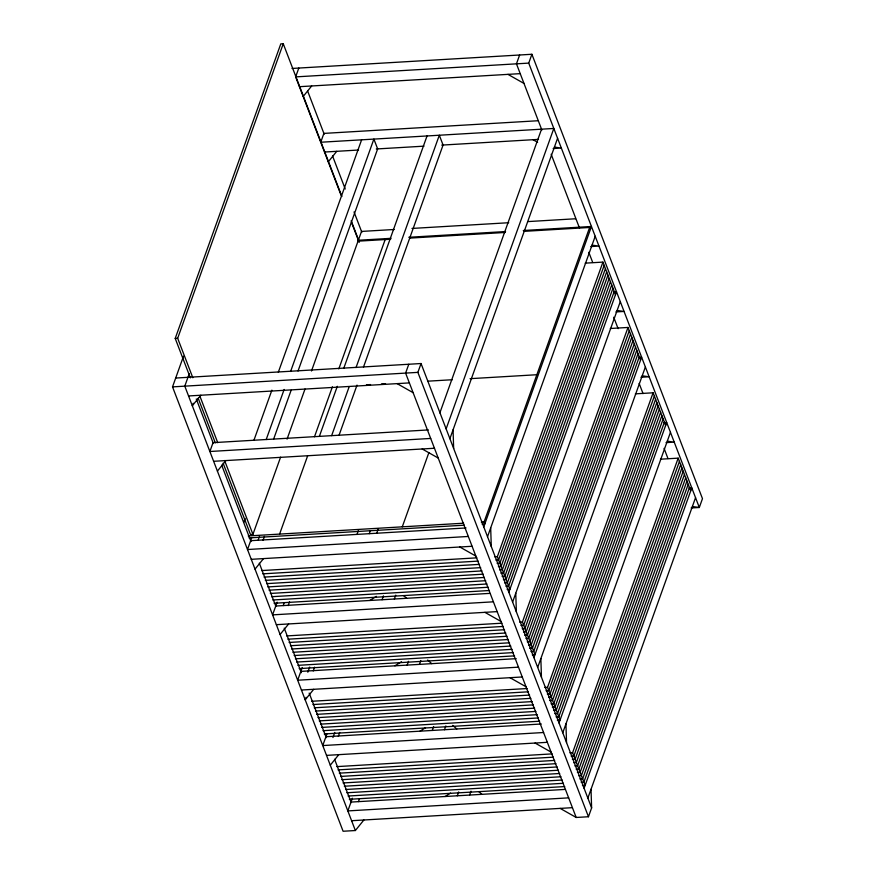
<?xml version="1.0" encoding="UTF-8"?>
<svg xmlns="http://www.w3.org/2000/svg" width="875" height="875" viewBox="0 0 875 875"><rect width="100%" height="100%" fill="white"/><g stroke="black" fill="none" stroke-linecap="round" stroke-linejoin="round"><path stroke-width="1.31" d="M190.367 377.891L175.219 338.428L280.788 43.892L283.248 43.75L341.884 196.514M192.817 377.748L177.669 338.286L283.248 43.75M363.88 819.995L355.37 830.528L343.098 831.25L172.528 386.881L183.509 356.213M189.339 373.461L184.789 386.148L355.37 830.528M341.097 195.311L295.641 76.891L298.812 68.053M193.222 403.233L192.314 405.759L200.823 395.227M253.936 440.245L271.884 390.173M278.327 372.203L361.616 139.825M266.208 439.523L284.156 389.452M290.598 371.481L373.887 139.092L377.65 148.903L298.036 371.011M243.775 522.364L245.164 518.503M273.645 439.053L291.134 390.261M251.595 538.125L247.505 549.522L468.322 536.462M223.103 463.181L250.469 534.472L252.93 534.33L280.591 457.155M287.044 439.152L305.025 388.992M311.478 370.989L361.517 231.427L394.231 229.491M258.114 540.225L259.492 536.364M263.069 540.28L264.447 536.419M279.595 534.089L307.595 455.973M314.486 436.767L332.391 386.827M338.811 368.9L385.175 239.553M319.364 436.373L337.312 386.312M343.755 368.331L427.044 135.953M331.636 435.652L349.125 386.87M356.027 367.609L439.316 135.231L443.078 145.031L363.464 367.139M277.134 602.186L272.584 614.873L493.413 601.814M339.073 435.181L357.022 385.109M283.205 605.566L284.123 603.006M288.148 605.62L289.538 601.77M408.778 364.263L405.606 373.1L576.188 817.469L588.459 816.747L591.62 807.909L591.03 789.272M519.63 54.994L516.458 63.831L541.877 130.047M302.225 667.538L297.675 680.225L518.492 667.166M356.989 534.406L358.378 530.545M307.825 672.197L309.663 667.067M588.459 816.747L417.878 372.367L421.05 363.53L175.689 378.044M691.13 507.97L699.311 507.478L528.73 63.109L531.902 54.272L291.998 68.458M313.239 670.972L314.617 667.111M306.108 697.298L305.2 699.825L313.709 689.303M369.261 533.673L370.18 531.114M376.709 533.203L378.088 529.353M439.852 412.923L541.548 129.183M326.845 734.169L322.755 745.566L543.583 732.517M402.281 526.837L428.903 452.561M382.08 599.747L383.458 595.897M332.916 737.548L334.753 732.419M446.13 428.881L553.82 128.461L320.731 142.242L323.892 133.405L537.895 120.75M338.319 736.323L339.708 732.462M449.892 438.681L557.583 138.261M394.341 599.025L395.73 595.175M352.395 798.23L347.845 810.917L568.662 797.858M407.159 665.098L408.516 661.314M358.455 801.62L359.373 799.05M419.431 664.377L420.809 660.527M482.092 524.125L484.816 523.961L484.061 522.003L589.63 227.467L524.202 231.339M483.755 526.903L591.445 226.483L523.294 230.508M487.517 536.714L595.208 236.283M432.25 730.45L433.628 726.6M507.172 589.466L509.895 589.312L497.361 556.631L602.93 262.106L585.211 263.145M604.188 265.366L498.608 559.902L495.884 560.066M605.434 268.636L499.866 563.172L497.142 563.336M606.692 271.906L501.123 566.442L498.389 566.595M444.511 729.728L445.878 725.933M607.95 275.177L502.37 569.702L499.647 569.866M609.197 278.436L503.628 572.972L500.905 573.136M610.455 281.706L504.886 576.242L502.152 576.406M611.712 284.977L506.133 579.513L503.409 579.666M612.959 288.236L507.391 582.772L504.667 582.936M614.217 291.506L508.648 586.042L505.925 586.206M508.845 592.255L616.525 291.834L613.802 291.987M512.608 602.055L620.288 301.634M457.33 795.802L458.708 791.941M532.262 654.817L534.986 654.664L522.441 621.983L628.009 327.447L610.291 328.497M629.267 330.717L523.698 625.253L520.975 625.417M630.525 333.988L524.956 628.523L522.222 628.677M631.783 337.258L526.203 631.783L523.48 631.947M469.602 795.069L470.98 791.219M633.03 340.517L527.461 635.053L524.737 635.217M634.287 343.787L528.719 638.323L525.984 638.487M635.545 347.058L529.966 641.594L527.242 641.747M636.792 350.317L531.223 644.853L528.5 645.017M638.05 353.587L532.481 648.123L529.747 648.288M639.308 356.858L533.728 651.394L531.005 651.558M533.925 657.606L641.616 357.175L638.892 357.339M537.688 667.406L645.378 366.986M557.342 720.169L560.066 720.005L547.531 687.334L653.1 392.798L635.381 393.848M654.358 396.069L548.778 690.605L546.055 690.758M655.605 399.339L550.036 693.864L547.312 694.028M656.862 402.598L551.294 697.134L548.559 697.298M658.12 405.869L552.541 700.405L549.817 700.569M659.367 409.139L553.798 703.675L551.075 703.828M660.625 412.398L555.056 706.934L552.322 707.098M661.883 415.669L556.303 710.205L553.58 710.369M663.13 418.939L557.561 713.475L554.837 713.639M664.388 422.209L558.819 716.745L556.084 716.898M559.016 722.958L666.695 422.527L663.972 422.691M562.778 732.758L670.458 432.327M582.433 785.52L585.156 785.356L572.611 752.686L678.18 458.15L660.461 459.2M679.438 461.42L573.869 755.945L571.145 756.109M680.695 464.68L575.127 759.216L572.392 759.38M681.942 467.95L576.373 762.486L573.65 762.65M683.2 471.22L577.631 765.756L574.908 765.909M684.458 474.491L578.889 769.016L576.155 769.18M685.716 477.75L580.136 772.286L577.412 772.45M686.963 481.02L581.394 775.556L578.67 775.72M688.22 484.291L582.652 778.827L579.917 778.98M689.478 487.55L583.898 782.086L581.175 782.25M584.095 788.298L691.786 487.878L689.052 488.042M587.858 798.109L695.548 497.678M303.166 96.502L311.675 85.969M328.256 161.842L336.755 151.32M217.405 471.111L225.903 460.578M255.03 569.133L263.539 558.6M280.12 634.473L288.619 623.952M330.291 765.177L338.789 754.644M369.808 600.48L376.425 596.378M394.898 665.82L401.505 661.73M419.978 731.172L425.491 727.759M445.069 796.523L450.581 793.111M295.641 76.891L528.73 63.109M299.403 86.691L520.22 73.642M324.494 152.042L358.564 150.03M376.283 148.98L423.992 146.158M441.711 145.108L538.497 139.387M553.164 148.542L561.345 148.061L554.411 147.098M411.961 228.441L508.736 222.72M527.822 221.594L575.531 218.772M358.356 240.264L391.07 238.328M408.789 237.278L505.564 231.558M357.908 241.172L390.622 239.236M409.708 238.109L505.127 232.466M590.789 246.575L598.97 246.083L592.036 245.12M615.88 311.916L624.05 311.434L617.127 310.472M175.219 338.428L177.669 338.286M172.528 386.881L417.878 372.367M366.461 384.803L370.552 384.562M381.456 383.917L385.547 383.677M427.798 381.183L452.342 379.728M470.061 378.678L536.845 374.73M188.552 395.959L409.38 382.9M640.959 377.267L649.141 376.786L642.206 375.812M428.411 429.931L213.041 442.663L209.88 451.5L430.697 438.441M213.642 461.3L434.459 448.252M666.05 442.619L674.22 442.137L667.297 441.164M248.248 535.948L463.619 523.206M481.337 522.156L484.061 522.003M249.003 537.906L464.373 525.175M250.677 540.684L466.036 527.953M251.267 559.322L472.084 546.273M261.548 570.577L476.908 557.845M494.627 556.795L497.361 556.631M262.795 573.847L478.166 561.116M264.053 577.117L479.423 564.375M265.311 580.377L480.67 567.645M266.558 583.647L481.928 570.916M267.816 586.917L483.186 574.186M269.073 590.188L484.433 577.445M270.32 593.447L485.691 580.716M271.578 596.717L486.948 583.986M272.836 599.987L488.195 587.256M274.083 603.258L489.453 590.516M275.756 606.036L489.759 593.381M276.358 624.673L497.175 611.614M286.628 635.928L501.998 623.197M519.717 622.147L522.441 621.983M287.886 639.198L503.245 626.456M289.133 642.458L504.503 629.727M290.391 645.728L505.761 632.997M291.648 648.998L507.008 636.267M292.895 652.269L508.266 639.527M294.153 655.528L509.523 642.797M295.411 658.798L510.781 646.067M296.658 662.069L512.028 649.337M297.916 665.339L513.286 652.597M299.173 668.598L514.544 655.867M300.847 671.388L516.206 658.656M301.438 690.025L522.255 676.966M311.719 701.28L527.078 688.538M544.797 687.498L547.531 687.334M312.966 704.539L528.336 691.808M314.223 707.809L529.594 695.078M315.481 711.08L530.841 698.348M316.728 714.35L532.098 701.608M317.986 717.609L533.356 704.878M319.244 720.88L534.603 708.148M320.491 724.15L535.861 711.419M321.748 727.42L537.119 714.678M323.006 730.68L538.366 717.948M324.253 733.95L539.623 721.219M325.927 736.739L541.297 723.997M326.528 755.377L547.345 742.317M336.798 766.62L552.169 753.889M569.887 752.839L572.611 752.686M338.056 769.891L553.416 757.159M339.303 773.161L554.673 760.43M340.561 776.431L555.931 763.689M341.819 779.691L557.178 766.959M343.066 782.961L558.436 770.23M344.323 786.231L559.694 773.5M345.581 789.502L560.952 776.759M346.828 792.761L562.198 780.03M348.086 796.031L563.456 783.3M349.344 799.302L564.714 786.57M351.017 802.08L565.02 789.425M351.608 820.717L572.425 807.669M692.377 506.516L699.311 507.478L702.472 498.641L531.902 54.272M507.959 74.364L523.983 83.442M533.039 139.716L537.622 142.308M397.108 383.622L413.142 392.7M422.188 448.973L438.222 458.052M459.823 546.995L475.847 556.073M484.903 612.347L500.938 621.425M509.994 677.698L526.017 686.766M535.073 743.039L551.108 752.117M560.164 808.391L576.188 817.469M403.583 595.602L406.613 598.303M427.656 660.045L431.703 663.644M452.736 725.397L456.783 728.995M478.833 791.645L481.873 794.347M589.63 227.467L590.384 229.425M602.93 262.106L615.475 294.777M628.009 327.447L640.555 360.128M653.1 392.798L665.645 425.469M678.18 458.15L690.725 490.82M551.163 154.241L579.513 228.091M588.798 252.284L592.714 262.467M613.725 317.22L618.122 328.672M639.144 383.425L643.048 393.608M664.07 448.361L667.975 458.555M421.05 363.53L591.62 807.909M307.606 90.978L324.22 134.269M332.533 155.914L345.242 189.022M354.036 211.936L361.856 232.312M351.17 220.697L358.498 239.794M351.367 222.042L359.177 242.419M199.664 395.566L217.744 442.673M224.58 460.491L252.93 534.33M198.188 398.256L215.294 442.816M196.273 398.967L213.38 443.527M221.681 465.172L251.005 541.57M259.317 563.216L275.931 606.506M284.244 628.152L301.35 672.711M309.17 693.087L326.277 737.658M334.589 759.303L351.203 802.594M565.939 723.92L566.541 742.558M540.859 658.569L541.45 677.206M515.769 593.217L516.37 611.855M490.689 527.877L491.28 546.514M453.064 429.855L453.655 448.492"/></g></svg>
